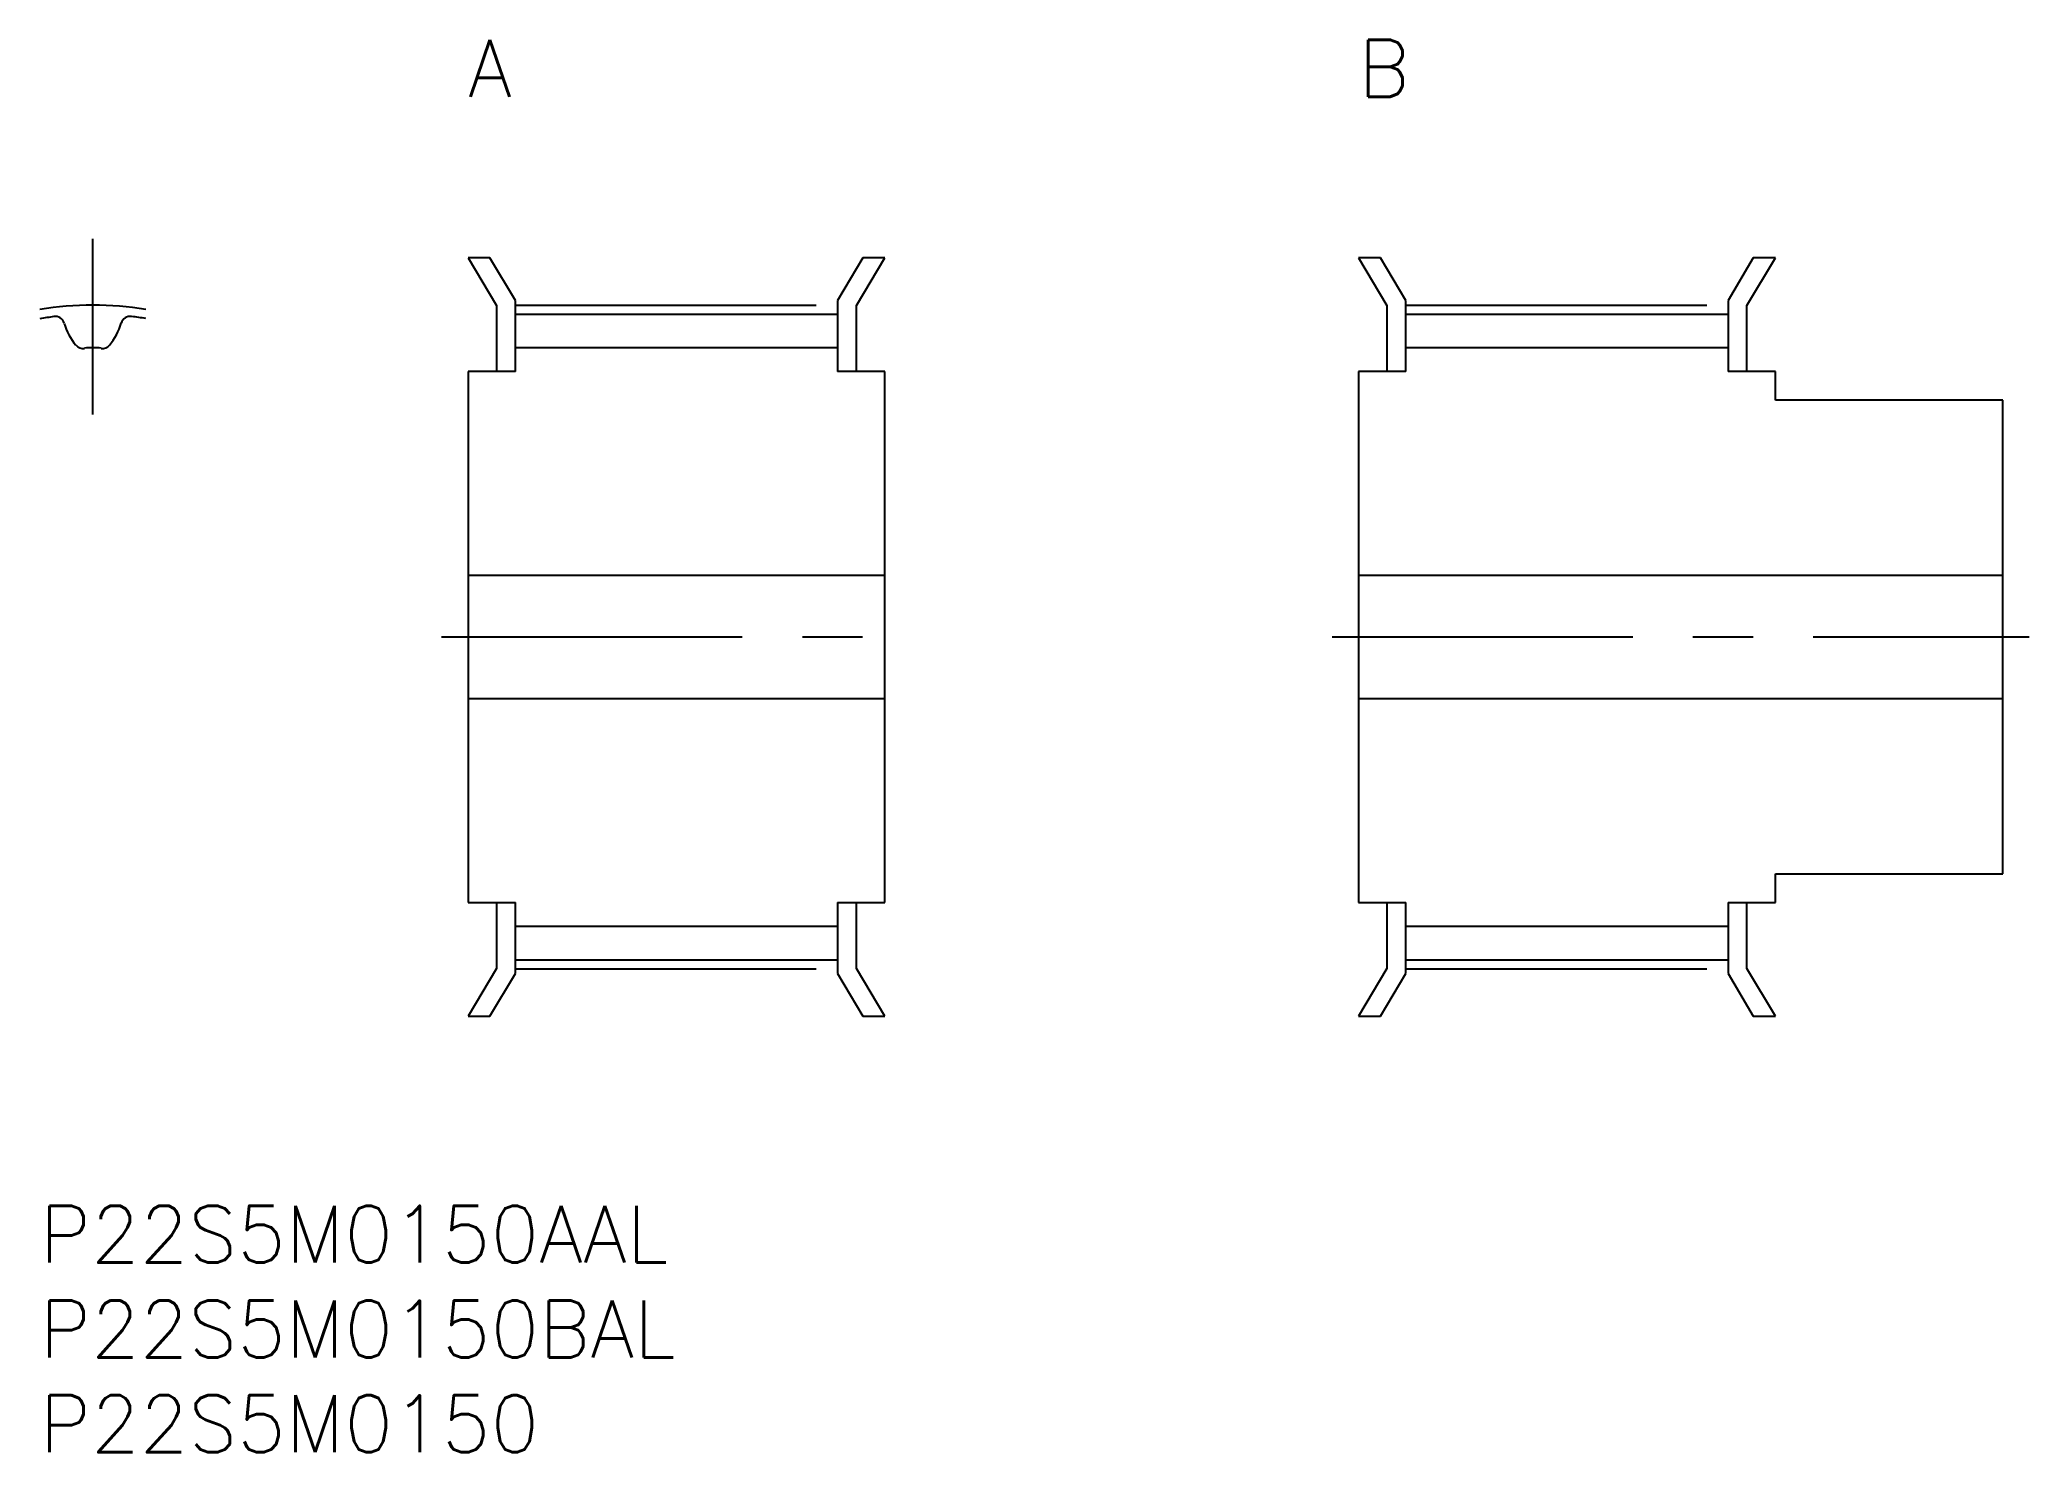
# Model space of a CAD drawing. Extents: x 0 to 105, y -13 to 62.
import ezdxf

# ---------------------------------------------------------------- set-up
doc = ezdxf.new("R2010")
doc.units = 0
doc.header["$LTSCALE"] = 0.5
doc.linetypes.add('CENTER', pattern=[50.8, 31.75, -6.35, 6.35, -6.35])
for name, color, linetype in [('MSM_CENTER', 1, 'CENTER'), ('MSM_CONTINUOUS', 7, 'CONTINUOUS'), ('MSM_PART_NUMBER', 7, 'CONTINUOUS')]:
    doc.layers.add(name, color=color, linetype=linetype)
doc.styles.get("Standard").update_dxf_attribs({"font": 'txt.shx', "height": 1, "bigfont": 'bigfont.shx'})

# ---------------------------------------------------------------- blocks, each defined once
blk = doc.blocks.new('*U36')
at = {"layer": 'MSM_PART_NUMBER'}
blk.add_text('A', height=3, dxfattribs=at).set_placement((22.6, 58.5))
blk = doc.blocks.new('*U37')
at = {"layer": 'MSM_PART_NUMBER'}
blk.add_text('B', height=3, dxfattribs=at).set_placement((69.6, 58.5))
blk = doc.blocks.new('*U38')
at = {"layer": 'MSM_PART_NUMBER'}
blk.add_text('P22S5M0150', height=3, dxfattribs=at).set_placement((0, -13))
blk = doc.blocks.new('*U39')
at = {"layer": 'MSM_PART_NUMBER'}
blk.add_text('P22S5M0150BAL', height=3, dxfattribs=at).set_placement((0, -8))
blk = doc.blocks.new('*U40')
at = {"layer": 'MSM_PART_NUMBER'}
blk.add_text('P22S5M0150AAL', height=3, dxfattribs=at).set_placement((0, -3))

msp = doc.modelspace()

# ---------------------------------------------------------------- linework, layer by layer
at = {"layer": 'MSM_CENTER'}
for p, q in [((2.8, 41.74), (2.8, 51)), ((25.1, 47.5), (42.1, 47.5)), ((72.1, 47.5), (89.1, 47.5)), ((21.2, 30), (46, 30)), ((68.2, 30), (105, 30)), ((25.1, 12.49), (42.1, 12.49)), ((72.1, 12.49), (89.1, 12.49))]:
    msp.add_line(p, q, dxfattribs=at)
msp.add_arc((2.8, 30), 17.5, 80.8015, 99.1985, dxfattribs=at)
at = {"layer": 'MSM_CONTINUOUS'}
for p, q in [((23.76, 50), (22.6, 50)), ((22.6, 50), (24.1, 47.48)), ((25.1, 47.75), (23.76, 50)), ((43.43, 50), (42.1, 47.75)), ((43.1, 47.48), (44.6, 50)), ((44.6, 50), (43.43, 50)), ((70.76, 50), (69.6, 50)), ((69.6, 50), (71.1, 47.48)), ((72.1, 47.75), (70.76, 50)), ((90.43, 50), (89.1, 47.75)), ((90.1, 47.48), (91.6, 50)), ((91.6, 50), (90.43, 50)), ((24.1, 47.48), (24.1, 44)), ((25.1, 44), (25.1, 47.75)), ((42.1, 47.75), (42.1, 44)), ((43.1, 44), (43.1, 47.48)), ((71.1, 47.48), (71.1, 44)), ((72.1, 44), (72.1, 47.75)), ((89.1, 47.75), (89.1, 44)), ((90.1, 44), (90.1, 47.48)), ((25.1, 47.03), (42.1, 47.03)), ((72.1, 47.03), (89.1, 47.03)), ((42.1, 45.26), (25.1, 45.26)), ((89.1, 45.26), (72.1, 45.26)), ((22.6, 44), (22.6, 16)), ((25.1, 44), (22.6, 44)), ((44.6, 44), (42.1, 44)), ((44.6, 16), (44.6, 44)), ((69.6, 44), (69.6, 16)), ((72.1, 44), (69.6, 44)), ((91.6, 44), (89.1, 44)), ((91.6, 42.5), (91.6, 44)), ((103.6, 42.5), (91.6, 42.5)), ((103.6, 17.5), (103.6, 42.5)), ((44.6, 33.25), (22.6, 33.25)), ((103.6, 33.25), (69.6, 33.25)), ((22.6, 26.75), (44.6, 26.75)), ((69.6, 26.75), (103.6, 26.75)), ((91.6, 16), (91.6, 17.5)), ((91.6, 17.5), (103.6, 17.5)), ((22.6, 16), (25.1, 16)), ((24.1, 16), (24.1, 12.52)), ((25.1, 12.25), (25.1, 16)), ((42.1, 16), (42.1, 12.25)), ((42.1, 16), (44.6, 16)), ((43.1, 12.52), (43.1, 16)), ((69.6, 16), (72.1, 16)), ((71.1, 16), (71.1, 12.52)), ((72.1, 12.25), (72.1, 16)), ((89.1, 16), (89.1, 12.25)), ((89.1, 16), (91.6, 16)), ((90.1, 12.52), (90.1, 16)), ((25.1, 14.74), (42.1, 14.74)), ((72.1, 14.74), (89.1, 14.74)), ((25.1, 12.97), (42.1, 12.97)), ((72.1, 12.97), (89.1, 12.97)), ((24.1, 12.52), (22.6, 10)), ((23.76, 10), (25.1, 12.25)), ((42.1, 12.25), (43.43, 10)), ((44.6, 10), (43.1, 12.52)), ((71.1, 12.52), (69.6, 10)), ((70.76, 10), (72.1, 12.25)), ((89.1, 12.25), (90.43, 10)), ((91.6, 10), (90.1, 12.52)), ((22.6, 10), (23.76, 10)), ((43.43, 10), (44.6, 10)), ((69.6, 10), (70.76, 10)), ((90.43, 10), (91.6, 10))]:
    msp.add_line(p, q, dxfattribs=at)
for centre, radius, start, end in [((2.8, 30), 17.02, 96.9034, 99.4602), ((0.81, 46.41), 0.5, 16.9381, 96.9034), ((4.42, 47.5), 3.28, 196.9381, 219.991), ((1.17, 47.5), 3.27, 320.009, 343.0619), ((4.78, 46.41), 0.5, 83.0966, 163.0619), ((2.8, 30), 17.03, 80.5398, 83.0966), ((2.3, 45.72), 0.5, 219.991, 277.6274), ((2.8, 41.98), 3.28, 82.3726, 97.6274), ((3.3, 45.72), 0.5, 262.3726, 320.009)]:
    msp.add_arc(centre, radius, start, end, dxfattribs=at)

# ---------------------------------------------------------------- block references
for name in ['*U36', '*U37', '*U40', '*U39', '*U38']:
    msp.add_blockref(name, (0, 0), dxfattribs=at)

doc.saveas('drawing.dxf')
